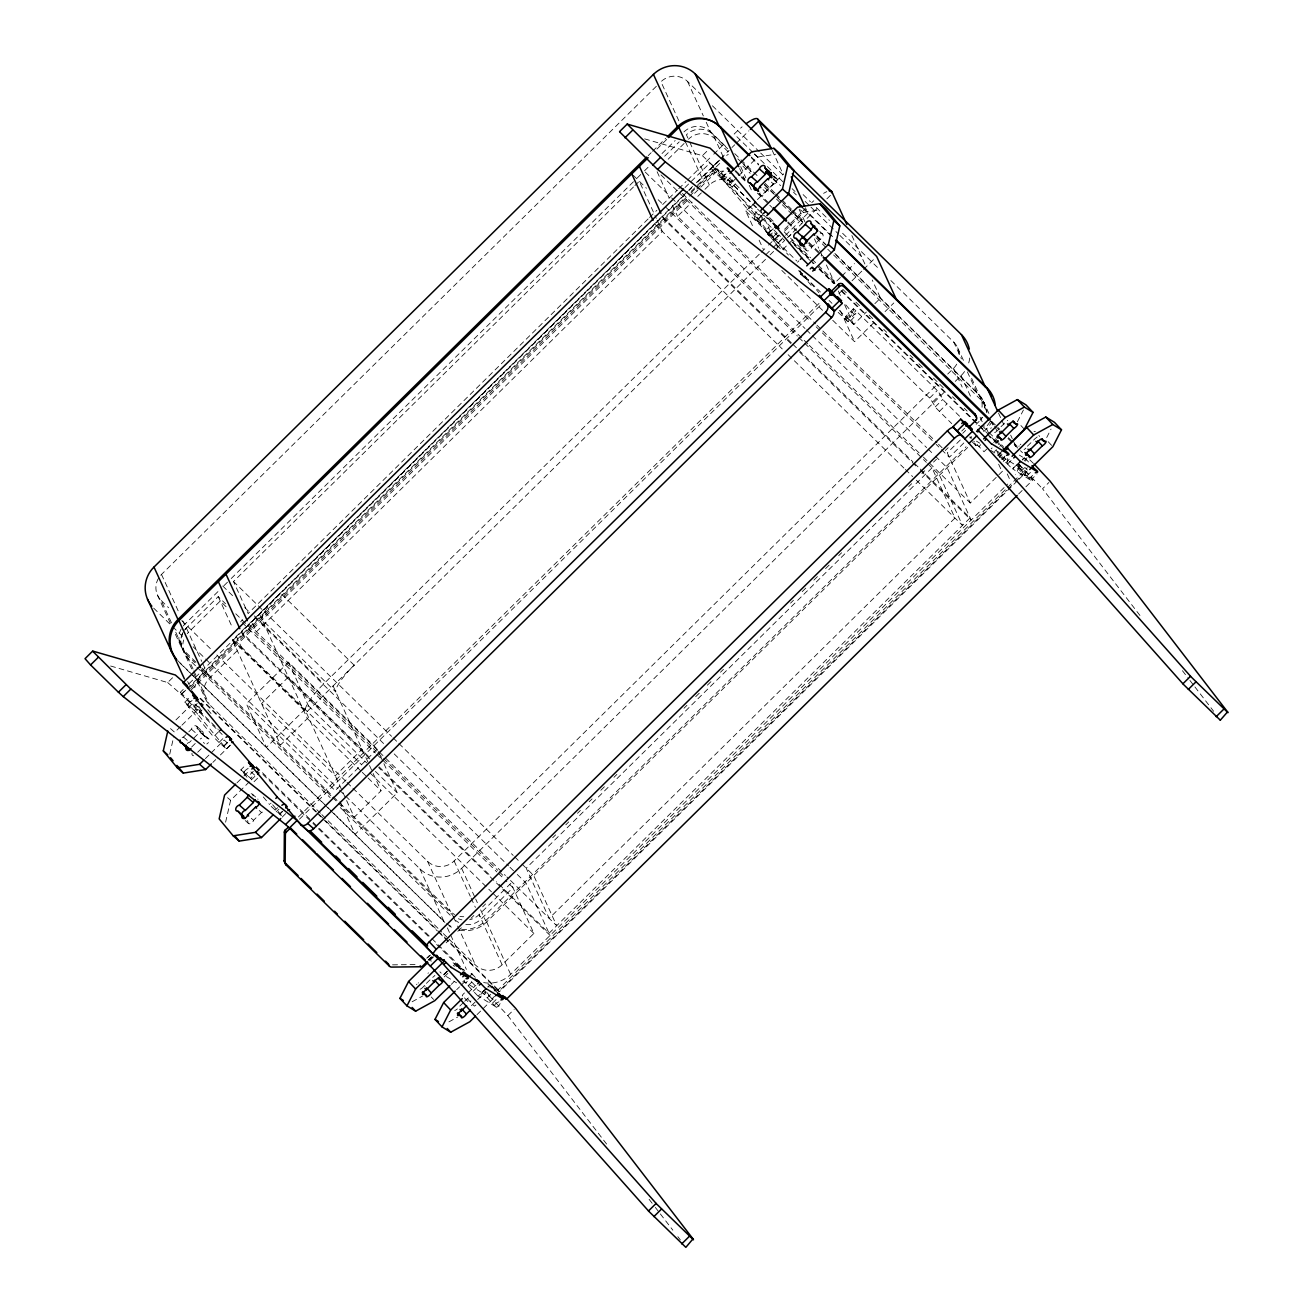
<?xml version="1.0" encoding="UTF-8"?>
<svg xmlns="http://www.w3.org/2000/svg" width="1313" height="1313" viewBox="0 0 1313 1313"><rect width="100%" height="100%" fill="white"/><g stroke="black" fill="none" stroke-linecap="round" stroke-linejoin="round"><path stroke-width="0.75" stroke-dasharray="5 3.75" d="M845.736 316.318C846.36 334.142 866.449 298.56 848.149 321.57M848.132 321.734L838.154 312.363M845.785 304.829C865.037 328.069 846.754 301.826 855.879 310.804L938.073 391.307L944.014 400.81L960.771 417.436M995.402 440.347L997.831 442.268L996.879 443.22M169.738 754.171L173.825 736.281M225.606 822.184L230.596 800.323L249.93 781.251M1017.378 421.801L1023.434 409.984M1046.707 437.541L1051.024 429.105M468.052 977.791L471.876 974.033L473.057 974.903M1002.443 450.605L998.635 454.544L1012.274 468.954L1018.412 463.407M498.956 1001.852C490.635 1004.79 496.659 1011.076 500.105 1003.592M1020.283 461.339L1012.635 468.872L1030.689 480.164L1019.052 467.756A3.512 1.067 -43.2 0 1 1017.526 467.477A3.512 1.067 -43.2 0 1 1019.807 464.49M986.67 449.177L984.011 451.738L973.704 441.119M496.281 1007.366L482.626 992.792L478.309 996.419L464.228 981.632L482.265 992.858L486.073 989.099M171.494 622.871L161.286 600.566A18.891 18.398 -24.6 0 1 161.499 574.438L658.026 84.639M648.212 155.607L651.133 152.718M652.594 151.29L665.74 138.325M656.943 149.058L667.168 138.981M195.965 662.212L184.263 650.756A18.891 18.398 -24.6 0 1 184.477 624.611L218.073 591.49M223.916 585.713L229.742 579.952M231.203 578.524L635.738 179.471M637.182 178.043L643.025 172.266M644.486 170.838L650.329 165.077M662.015 153.539L675.161 140.573M193.027 668.99L186.134 654.153A18.907 18.415 -24.6 0 1 186.364 628.008L218.221 596.611L225.541 603.767M633.457 187.004L233.501 581.528L247.976 613.138M634.918 185.56L639.3 181.243L656.319 218.418M664.69 156.198L679.182 141.902M668.186 159.185L684.106 143.478M110.637 666.003L167.687 682.547L172.791 677.524M644.634 138.866L702.406 155.673L707.494 150.65M648.13 218.926L250.012 611.645A29.674 6.302 -45.6 0 0 248.124 613.532M649.574 217.482L656.877 210.293M662.704 204.533L677.295 190.155M678.739 188.711L686.043 181.522M687.503 180.078L712.286 155.623M713.747 154.195L725.416 142.674M685.025 187.546L709.824 163.075L715.815 168.343L727.336 182.228A3.512 2.363 -48.7 0 0 729.486 184.821A3.512 2.363 -48.7 0 0 733.015 181.342L737.348 177.058M687.552 191.337L232.516 640.202L306.257 712.417L768.581 256.347M689.013 189.893L694.856 184.132M696.3 182.704L719.327 159.989M720.722 158.61L729.142 150.306M731.948 147.532L734.771 144.742M736.183 143.363L748.902 130.824M185.724 690.195L181.342 694.511L180.341 692.279L183.246 689.407M189.072 683.663L687.405 192.092M688.849 190.648L691.77 187.775M697.597 182.031L722.363 157.593M167.687 682.547L181.178 694.347L185.002 690.589M187.185 688.751L685.501 197.18M691.163 191.386L720.837 162.32M190.582 686.584L689.555 194.258M691.015 192.814L698.319 185.609M699.78 184.181L715.815 168.343M190.516 688.488L688.094 197.639M689.555 196.211L695.398 190.451M696.858 189.006L717.275 168.852L756.025 207.569M191.156 689.883L688.734 199.051M694.577 193.29L717.916 170.263M218.27 732.08L213.494 736.79L184.821 702.324L188.53 698.303M752.677 204.943L747.918 209.653L719.245 175.187L722.938 171.15M320.405 813.207L209.194 704.31A18.907 18.415 -24.6 0 1 209.407 678.148L241.198 646.784L236.094 635.64M807.807 343.908L677.541 216.35L692 202.104M697.777 196.392L703.555 190.697M704.999 189.269L709.332 185.002A18.907 18.415 -24.6 0 1 735.953 184.69L741.796 190.418M187.07 704.868L192.158 699.845M721.477 177.731L725.301 173.956M184.723 702.045L187.775 704.704L192.075 700.453M726.007 173.792L722.183 177.55L719.147 174.892M175.958 719.918L193.306 702.8M187.775 704.704L192.141 708.528L197.245 703.505M730.389 177.616L726.565 181.391L732.129 186.971M192.289 708.577L194.505 710.53L198.805 706.296M728.928 183.377L733.704 178.666M180.505 726.598L174.727 732.309L168.721 727.041M181.949 725.17L199.297 708.052A3.512 2.363 -48.7 0 0 200.2 707.773M738.792 175.63L757.585 157.084L775.819 154.212M230.267 745.128L226.394 748.919L197.672 714.174L201.972 709.939M735.428 183.738L732.096 187.037L760.867 221.749L747.868 209.703M182.162 737.578A3.512 2.363 -48.7 0 1 183.492 737.069L187.464 733.146M188.793 731.833L191.435 729.224A3.512 2.363 -48.7 0 1 194.964 725.744A3.512 2.363 -48.7 0 1 197.114 728.338L201.02 733.064A3.512 2.363 -48.7 0 1 203.22 735.329A3.512 2.363 -48.7 0 1 200.233 738.973M187.283 743.535A3.512 2.363 -48.7 0 1 189.499 742.337L197.442 734.492A3.512 2.363 -48.7 0 1 200.971 731.013A3.512 2.363 -48.7 0 1 203.105 733.59L207.027 738.316A3.512 2.363 -48.7 0 1 209.259 740.302A3.512 2.363 -48.7 0 1 206.83 743.962M191.698 746.966L195.67 743.043M288.483 662.195L308.473 705.869L266.375 747.409L246.368 703.735L288.483 662.195L377.258 749.132L379.752 754.581M752.464 225.623L745.8 211.065L751.61 205.337M757.42 199.609L783.549 173.825M197.689 752.234L201.66 748.312M759.997 192.847A3.512 2.363 -48.7 0 0 762.131 195.44A3.512 2.363 -48.7 0 0 765.66 191.961L773.603 184.115A3.512 2.363 -48.7 0 0 777.132 180.636A3.512 2.363 -48.7 0 0 774.998 178.043L772.389 174.892M222.833 738.661L219.008 742.436L226.394 748.919M753.35 215.283L758.52 210.261M205.386 758.602L209.719 754.319M211.163 752.891L224.178 740.056L230.185 745.324L217.17 758.159M223.391 746.26L228.167 741.55M757.798 219.123L762.098 214.889M224.129 746.129L227.92 742.321M758.553 218.976L762.328 215.184M212.837 762.443L215.726 759.587M760.867 221.749L764.691 217.991M780.316 248.797L765.43 230.924L769.188 227.018M767.728 233.599L772.832 228.577M773.209 228.708L768.433 233.419L765.495 230.793M776.623 233.484L772.815 237.259L788.407 255.067M333.092 685.944L381.065 790.754L354.247 817.211L305.486 710.727A29.674 6.302 -45.6 0 1 323.753 683.843L759.784 253.721M761.228 252.293L767.071 246.532M768.532 245.104L778.74 235.027M784.567 229.266L804.984 209.128M775.179 239.245L779.479 235.011M784.698 231.022L803.49 212.476L819.706 209.916M246.959 777.214L240.837 769.894L244.645 766.07M765.791 254.738L771.601 249.01M773.062 247.566L807.905 213.198L805.411 207.733M778.33 242.905L783.106 238.195M243.184 772.651L248.272 767.629M240.952 769.845L243.89 772.471L248.173 768.236M770.042 254.903L784.632 240.509L778.855 234.846M787.439 237.735L791.657 233.583M793.052 232.204L802.883 222.504M807.101 218.352L818.393 207.208M826.878 198.854L831.113 194.669M237.013 782.794L242.544 777.345M243.923 775.983L249.437 770.534M243.89 772.471L248.255 776.311L253.343 771.289M259.35 613.729L307.34 718.539L280.506 745.013L231.761 638.528L305.486 710.727M782.761 249.552L792.642 239.803M248.338 776.311L250.619 778.297L254.443 774.539M251.308 779.889L255.444 775.802A3.512 2.363 -48.7 0 0 256.035 775.655M257.611 778.182L253.786 781.957L250.619 778.297M805.526 247.976L805.903 248.305A3.512 2.363 -48.7 0 0 808.053 250.898A3.512 2.363 -48.7 0 0 811.582 247.402L819.525 239.573A3.512 2.363 -48.7 0 0 823.054 236.094A3.512 2.363 -48.7 0 0 820.904 233.501L817.901 230.858M797.5 262.206L798.928 260.795M247.123 820.527L247.878 821.183A3.512 2.363 -48.7 0 0 250.012 823.776A3.512 2.363 -48.7 0 0 253.54 820.297L261.5 812.452A3.512 2.363 -48.7 0 0 264.126 810.778M282.755 811.352L280.211 813.863L282.508 816.686L270.232 805.526L269.559 804.623L271.036 803.146M275.123 810.203L277.667 807.692M276.173 811.877L278.947 809.153M279.505 814.044L282.361 811.221M282.18 817.146L286.382 812.895M840.353 277.519L834.691 283.099L817.343 266.112M841.764 276.14L854.468 263.601M298.412 816.981L820.888 301.613M299.43 819.197L821.905 303.828M377.258 749.132L335.143 790.656L246.368 703.735M838.925 293.702L843.291 289.402M852.006 280.801L862.165 270.773M863.609 269.346L875.229 257.89M853.466 308.736L845.769 316.384L930.162 398.578L936.366 408.343L951.744 423.607M845.047 319.125L852.679 311.591M848.247 318.337L855.879 310.804M839.22 310.393L853.68 324.557L866.383 312.018M874.852 303.664L880.498 298.084L872.259 280.063M383.921 763.674L397.248 792.789L355.134 834.329L338.475 797.943M832.737 320.29L854.566 341.659L874.901 321.619M885.06 311.591L893.776 302.991M352.918 788.227L427.513 861.279A18.891 18.398 -24.6 0 0 454.117 860.967L937.498 384.135M947.707 374.057L953.55 368.297A18.891 18.398 -24.6 0 0 956.734 364.161M929.637 398.052L937.269 390.503M932.887 401.696L940.535 394.163M339.427 790.032L419.881 868.812A29.657 28.886 -24.6 0 0 461.634 868.336L946.476 390.059M955.224 381.41L961.067 375.649A29.657 28.886 -24.6 0 0 964.563 371.53M935.266 406.882L942.898 399.349M939.337 411.445L946.968 403.912M426.676 958.162L429.548 955.322M427.611 957.883L430.533 955.011M961.723 431.074L964.645 428.202M428.219 960L431.567 956.717M428.629 960.098L431.55 957.226M446.141 942.832L450.523 938.516M457.81 931.311L462.192 926.994M470.957 918.361L473.878 915.489M482.626 906.856L485.547 903.968M552.675 837.76L555.596 834.887M565.805 824.81L568.726 821.922M577.474 813.289L580.395 810.416M589.16 801.783L592.081 798.895M600.829 790.262L605.211 785.945M613.959 777.312L616.88 774.424M684.007 708.216L686.929 705.344M695.677 696.711L700.059 692.378M707.362 685.189L711.728 680.873M720.492 672.24L723.414 669.351M790.541 603.143L793.462 600.271M802.21 591.621L806.592 587.305M813.879 580.116L818.262 575.8M825.565 568.595L829.947 564.278M838.695 555.645L841.617 552.773M908.744 486.549L911.665 483.676M921.874 473.599L924.795 470.727M933.543 462.094L936.464 459.205M945.229 450.572L948.15 447.7M962.741 433.306L965.646 430.418M429.4 960.279L433.224 956.504M430.68 959.705L433.438 956.98M431.501 961.083L429.942 960.591M960.328 439.97L947.28 452.804L970.258 502.994L1002.049 471.63A18.907 18.415 -24.6 0 0 1003.198 470.382M976.183 424.296L979.137 421.407M465.82 924.582A18.907 18.415 -24.6 0 0 481.116 919.084L512.956 887.67L505.636 880.514M963.808 442.99L949.332 457.269L936.153 444.368M461.618 929.358A29.657 28.886 -24.6 0 0 485.613 920.741L966.073 446.781M459.648 930.162A29.674 28.902 -24.6 0 0 486.663 921.956L969.06 446.092M983.667 431.682L986.588 428.809A29.674 28.902 -24.6 0 0 991.578 422.31M420.062 989.263A3.512 1.067 -43.2 0 0 424.28 985.472L432.223 977.643A3.512 1.067 -43.2 0 0 434.915 975.362M447.241 971.013L443.433 974.771L456.547 982.797M978.891 446.683L980.729 444.68M447.388 971.407L443.564 975.182L441.447 973.393M453.166 965.925L455.069 964.037L450.146 961.034M994.663 432.584A3.512 1.067 -43.2 0 0 998.865 428.809L1006.825 420.964A3.512 1.067 -43.2 0 0 1007.744 420.357M444.286 976.872L448.439 972.785M456.35 966.631L457.318 965.679L459.731 969.306M993.678 442.514L995.582 440.626L989.034 436.622M995.697 443.187L998.586 440.331M991.151 448.865L992.103 447.93M451.311 984.356L454.068 981.632M994.515 451.557L996.436 449.67M999.767 446.371L1000.736 445.435L998.701 443.138M462.701 981.976L464.605 980.089M456.661 989.707L459.55 986.851M461.011 985.423L465.344 981.139M465.852 982.83L467.28 981.418M998.75 454.429L1000.145 455.562L1001.195 454.708M999.472 457.17L1002.032 454.659M468.002 985.817L471.827 982.042M1002.393 458.631L1004.937 456.12M1002.262 459.501L1004.642 457.154M1003.247 461.421L1005.791 458.91M468.019 992.907L475.257 985.768A3.512 1.067 -43.2 0 0 475.897 985.357M1007.498 464.08L1012.274 459.369M473.123 991.266L477.423 987.031M463.374 1002.574L459.402 1006.497A3.512 1.067 -43.2 0 1 457.121 1009.106A3.512 1.067 -43.2 0 1 454.692 1010.354M464.704 1001.261L467.346 998.651A3.512 1.067 -43.2 0 0 469.381 997.076M1027.373 446.223L1035.317 438.378A3.512 1.067 -43.2 0 0 1037.237 436.917M449.161 939.304L475.503 965.088A18.907 18.415 -24.6 0 0 502.124 964.776L533.899 933.428L510.938 883.239L479.081 914.652A18.907 18.415 -24.6 0 1 469.644 919.74M485.892 988.525L478.26 996.058L494.656 1006.086M484.037 990.576L482.314 992.579M487.845 986.818L489.962 985.029L497.594 992.858M1022.236 459.632L1024.14 457.745M487.993 987.212L489.897 985.324L484.973 982.321M1020.464 461.913L1016.639 465.672L1000.227 455.66M1022.367 460.026L1024.271 458.139M471.465 1005.692L485.925 991.446M1024.156 460.617L1027.045 457.761M484.497 994.499L485.925 993.088M491.177 987.901L492.145 986.966M1016.836 465.491L1018.888 467.313L1020.792 465.442M1025.092 461.191L1026.52 459.78L1029.326 462.833M483.644 982.567A29.674 28.902 -24.6 0 0 510.642 974.361L1007.645 484.087M487.402 997.667L490.734 994.368M494.082 991.069L495.034 990.117M1024.649 467.658L1021.777 470.481L1018.888 467.313M496.971 990.905L1006.053 488.912M1007.514 487.484L1027.357 467.707M444.68 938.139L498.891 991.233L1006.694 490.323M1008.154 488.879L1013.981 483.118M1015.441 481.69L1025.666 471.613L1025.01 470.202M494.607 996.272L492.063 998.783L507.836 1015.622L606.59 1144.033M1017.444 480.771L499.4 991.742L492.227 987.343A3.512 1.067 -43.2 0 0 491.833 986.161A3.512 1.067 -43.2 0 0 489.093 987.885M1018.904 479.327L1026.914 471.367M477.029 1014.604L494.394 997.503M492.506 1003.116L497.611 998.093M1026.897 475.93L1031.985 470.907M1029.064 478.933L1033.807 474.19M1030.672 480.181L1037.024 473.911M1018.625 494L1024.452 488.255M1025.913 486.811L1033.216 479.606L1026.192 472.138L1019.052 467.756M507.836 1015.622L514.187 1009.336M1139.963 615.469L1042.538 488.764L1048.906 482.478M412.101 1001.786L422.507 996.075M448.915 1021.875L457.581 1017.115M392.538 964.842L417.698 964.546M218.926 742.419L213.461 736.856M969.979 436.868L971.554 438.148M1019.364 455.135L1022.63 457.137M976.462 441.152L979.744 443.154M990.609 450.326L997.256 454.413M1033.216 479.606L1026.077 475.24A3.512 1.067 -43.2 0 1 1024.714 474.485A3.512 1.067 -43.2 0 1 1028.145 471.022M454.528 966.352A3.512 1.067 -43.2 0 1 457.105 964.842A3.512 1.067 -43.2 0 1 457.433 966.04L463.932 970.012M208.094 738.398L204.024 735.69L208.833 738.891L202.826 733.622M1024.468 457.958L1026.52 459.78M799.059 270.757L804.262 275.205M702.406 155.673L756.977 207.733M754.581 154.458L757.585 157.084M773.8 175.991L776.804 178.617M771.995 175.417L774.998 178.043M771.355 182.146L773.603 184.115M800.487 209.85L803.49 212.476M819.706 231.433L822.709 234.075M763.034 189.646L765.66 191.961M817.277 237.587L819.525 239.573M808.956 245.104L811.582 247.402M733.015 181.342L727.008 176.073A3.512 2.363 -48.7 0 1 723.479 179.553A3.512 2.363 -48.7 0 1 721.346 176.976L709.824 163.075M803.244 247.681L806.248 250.323M721.346 176.976L727.336 182.228M721.674 178.978L727.681 184.247M756.501 219.402L762.508 224.671L773.242 237.637A3.512 2.363 -48.7 0 0 775.392 240.213A3.512 2.363 -48.7 0 0 778.921 236.734L772.914 231.465A3.512 2.363 -48.7 0 1 769.385 234.945A3.512 2.363 -48.7 0 1 767.252 232.368L756.501 219.402A3.512 2.363 -48.7 0 1 754.368 216.809A3.512 2.363 -48.7 0 1 757.896 213.33L763.887 218.598A3.512 2.363 -48.7 0 0 760.358 222.078A3.512 2.363 -48.7 0 0 762.508 224.671M754.696 218.828L760.703 224.096M767.252 232.368L773.242 237.637M767.596 234.387L773.587 239.639M800.963 270.675A3.512 2.363 -48.7 0 0 802.424 274.794L808.414 280.063L818.885 292.701M800.618 274.22L806.609 279.488M194.8 704.113L199.297 708.052M255.625 767.678L258.628 770.304M250.947 771.847L255.444 775.802M196.769 726.319L202.776 731.587M197.114 728.338L203.105 733.59M201.02 733.064L207.027 738.316M191.435 729.224L197.442 734.492M203.384 742.419L204.516 743.404M252.621 794.381L255.625 797.007M183.492 737.069L189.499 742.337M259.235 810.482L261.5 812.452M227.592 797.697L230.596 800.323M251.292 818.327L253.54 820.297M245.219 820.576L248.206 823.202M805.772 276.666L804.705 275.648M457.318 965.679L454.872 963.758M678.821 120.78L660.948 81.751A18.891 18.398 -24.6 0 1 687.536 81.439L700.715 94.339M712.417 105.795L759.226 151.635M760.687 153.063L782.63 174.547M803.113 194.603L810.416 201.775M816.276 207.503L829.439 220.387M842.601 233.287L877.708 267.655M890.87 280.555L953.78 342.151L961.428 358.876M792.133 188.678L795.022 191.501M805.132 201.414L809.481 205.665M810.925 207.077L838.4 233.977M839.844 235.388L861.525 256.626M752.956 152.456L734.164 134.041A29.674 6.302 -45.6 0 1 742.108 126.836M754.401 153.867L765.971 165.192M767.416 166.62L771.749 170.854M773.193 172.282L784.764 183.607M793.446 192.092L796.335 194.931M751.348 157.051L758.651 164.223M773.291 178.552L780.611 185.707M804.016 208.636L833.279 237.292M751.364 157.823L758.668 164.978M773.291 179.307L779.151 185.035M802.555 207.963L833.279 238.047M734.755 153.654L758.865 177.255M765.118 183.377L775.244 193.29M775.868 193.914L791.476 209.194M792.592 210.277L804.229 221.684M706.213 122.224L710.514 131.628L726.614 147.384M741.238 161.712L751.479 171.74M764.642 184.624L773.423 193.224M774.883 194.652L779.266 198.952M780.743 200.38L802.67 221.864M816.883 235.782L826.074 244.792M834.855 253.393L976.757 392.341A18.891 18.398 -24.6 0 1 982.026 407.243M712.975 134.5L727.665 148.779M737.84 158.857L742.288 163.107M743.7 164.601L751.069 171.708M764.182 184.657L775.95 196.064M777.362 197.557L793.512 213.264M794.907 214.741L802.292 221.864M816.867 236.242L825.713 244.792M835.889 254.87L979.367 395.262A18.907 18.415 -24.6 0 1 984.652 410.181M728.223 151.783L715.06 138.883A18.907 18.415 -24.6 0 0 688.455 139.194M742.863 166.111L750.183 173.283M764.806 187.611L770.665 193.339M776.525 199.067L780.907 203.367M782.367 204.795L801.406 223.44M816.029 237.768L826.271 247.796M827.732 249.224L832.13 253.524M833.591 254.952L984.29 403.157L983.568 402.27M735.493 170.46L745.718 180.455M758.848 193.323L769.057 203.318M788.03 221.897L796.794 230.464M808.989 242.413L823.612 256.741M991.889 421.522L999.62 429.088M1008.368 437.672L1012.75 441.956M1014.21 443.384L1017.132 446.239M735.05 171.248L745.571 181.539M757.289 193.027L771.946 207.372M787.587 222.685L795.399 230.333M808.578 243.233L821.757 256.15M990.265 421.161L999.177 429.876M1007.924 438.46L1022.515 452.739M1029.819 459.895L1034.201 464.178M769.599 217.646L773.997 221.946M784.238 231.974L795.941 243.43M797.401 244.874L810.581 257.758M812.041 259.203L835.445 282.131M842.765 289.287L848.625 295.015M855.928 302.187L861.788 307.915M869.108 315.087L873.49 319.371M883.731 329.415L886.669 332.271M910.073 355.199L912.995 358.072M918.854 363.799L924.713 369.527M933.494 378.128L943.735 388.156M952.516 396.756L955.437 399.612M964.218 408.212L967.139 411.084M981.779 425.412L987.622 431.14M989.083 432.584L1002.262 445.468A18.907 18.415 -24.6 0 1 1003.395 446.683M768.187 217.974L772.52 222.209M792.773 242.035L808.677 257.611M767.104 217.646L771.634 222.078M792.018 242.035L814.126 263.683M819.854 269.313L834.641 283.772M841.846 290.829L998.75 444.483M1019.151 464.474L1042.538 488.764M757.486 208.997L770.682 221.913M794.119 244.874L798.517 249.175M799.994 250.619L813.174 263.536M819.033 269.263L833.689 283.624M841.026 290.797L978.759 425.691M980.237 427.119L986.096 432.863M987.557 434.291L996.354 442.908M1018.33 464.425L1025.666 471.613M777.411 233.435L710.907 168.31A29.674 6.302 -45.6 0 1 718.851 161.089M745.8 211.065L796.745 260.942M798.731 270.741L820.428 291.978M829.094 300.48L831.982 303.319M781.809 270.412L822.545 310.311M682.383 193.405L815.57 323.835M817.014 325.247L821.429 329.563M822.874 330.991L937.055 442.793M938.5 444.204L944.375 449.965M660.997 174.908L810.285 321.094M816.144 326.839L934.692 442.924M645.274 172.085L670.188 196.49M671.649 197.918L805 328.496M806.477 329.94L810.876 334.241M812.337 335.685L926.633 447.602M928.094 449.046L933.97 454.79M935.43 456.218L947.149 467.707L971.144 520.096L919.855 469.873M809.268 345.335L921.956 455.693M923.416 457.121L970.258 502.994M633.243 175.318L646.439 188.235M658.158 199.707L664.017 205.452M665.478 206.896L797.368 336.046M798.829 337.474L803.228 341.774M804.688 343.218L926.322 462.324M927.782 463.752L939.517 475.24L962.495 525.413L914.127 478.063M791.345 342.808L662.392 216.53L241.329 631.898L370.282 758.175M792.822 344.252L797.204 348.552M798.681 349.98L912.978 461.913M914.439 463.358L918.837 467.658M920.298 469.086L970.126 517.88L549.064 933.248L496.314 881.581M790.902 343.596L663.41 218.746L661.752 215.135M799.699 352.212L918.394 468.446M654.76 224.063L782.236 348.913M788.112 354.658L903.869 468.019M905.346 469.447L912.666 476.635M233.32 581.347L391.586 736.33M393.047 737.758L397.445 742.075M398.906 743.503L513.202 855.436M514.68 856.864L520.539 862.608M522 864.052L533.718 875.525L556.696 925.714L506.884 876.92M254.345 615.895L323.753 683.843M222.75 586.008L233.008 596.069M244.727 607.542L249.125 611.842M254.985 617.586L383.938 743.864M394.195 753.908L508.508 865.841M509.969 867.269L515.828 873.014M517.289 874.458L526.086 883.058L550.081 935.463L378.62 767.563M248.961 624.364L377.914 750.642M379.391 752.07L505.407 875.492M235.766 613.778L376.289 751.381M377.734 752.809L382.149 757.125M383.593 758.537L497.758 870.338M499.219 871.766L503.618 876.066M226.099 606.754L220.239 601.026L188.383 632.439A18.907 18.415 -24.6 0 0 187.234 633.67M242.183 622.526L375.387 752.956M376.847 754.384L381.23 758.684M382.707 760.112L496.856 871.914M498.333 873.342L504.176 879.07M379.08 766.792L490.438 875.853M369.839 758.963L242.347 634.113L240.689 630.503M308.473 705.869L366.688 762.869M375.42 771.42L397.248 792.789M241.198 646.784L361.206 764.314M369.987 772.914L491.472 891.855M492.933 893.3L533.899 933.428M307.34 718.539L360.829 770.928M362.273 772.339L366.622 776.59M368.067 778.002L381.065 790.754M161.286 600.566L168.606 607.738M181.768 620.622L211.016 649.279M216.875 655.006L345.598 781.054M347.059 782.499L351.441 786.799M153.654 608.116L171.199 625.3M172.66 626.728L184.362 638.184M193.142 646.784L337.95 788.604M201.808 667.956L332.008 795.432M333.469 796.876L450.49 911.468A18.891 18.398 -24.6 0 0 454.643 914.505M186.134 654.153L194.997 662.72M202.235 669.925L331.073 795.973M332.484 797.451L336.932 801.701M338.327 803.195L452.525 914.915L454.511 919.395M195.489 665.757L188.169 658.584A18.907 18.415 -24.6 0 1 183.705 639.956M196.95 667.185L330.121 797.598M340.362 807.626L451.574 916.54M177.632 660.505L443.86 921.217A29.657 28.886 -24.6 0 0 452.969 927.224M180.045 663.098L323.441 803.507M324.902 804.951L329.3 809.251M330.761 810.679L444.894 922.448M321.866 814.634L441.857 932.132M443.318 933.576L447.7 937.859M200.495 698.253L499.695 991.249M199.953 698.5L315.727 811.861M317.188 813.289L437.344 930.966M438.821 932.394L443.22 936.711M180.341 692.279L218.27 729.437M256.216 766.595L311.657 820.888M313.118 822.315L464.49 970.553M486.762 992.365L492.162 998.865L484.76 991.643M181.178 694.347L222.209 734.509M255.625 767.252L261.599 773.094M262.912 774.391L317.057 827.387M318.386 828.7L429.417 937.416M436.605 944.474L462.98 970.291M194.505 710.53L197.705 714.108M441.184 973.146L439.888 971.817M1048.184 441.71L1052.862 446.699M1038.829 435.489L1039.699 436.425M1020.89 425.543L1024.403 429.269M1025.207 467.674L1027.39 470.005M1000.736 445.435L1003.28 448.16M1017.657 468.068L1024.682 475.552M997.634 451.18L999.817 453.527A3.512 1.067 -43.2 0 0 997.896 454.987M997.699 454.872L999.012 456.284M999.456 456.743L1000.325 457.679M1001.212 458.614L1002.082 459.55M974.509 443.055L975.822 444.467A3.512 1.067 -43.2 0 0 976.577 445.55A3.512 1.067 -43.2 0 0 979.843 443.006M972.244 441.857L975.756 445.599M492.293 986.211L495.805 989.953M492.227 987.343L495.74 991.085M471.827 973.688L475.339 977.43M457.498 964.907L461.011 968.649M457.433 966.04L460.945 969.782M471.301 981.566L475.257 985.768M467.346 998.651L474.354 1006.135A3.512 1.067 -43.2 0 0 475.93 1005.003M462.701 996.009L462.258 995.549A3.512 1.067 -43.2 0 1 464.474 992.973M464.457 997.88L469.266 1003.017A3.512 1.067 -43.2 0 1 470.99 1000.9M424.28 985.472L425.166 986.408M431.222 996.961L433.569 999.456M970.947 438.296L969.946 437.032M802.424 274.794L812.878 287.432M207.831 709.677L211.606 714.239M272.661 804.754L280.211 813.863M263.306 796.958L269.608 804.557M472.45 974.935L471.859 974.098M1182.439 670.697L1188.675 678.821M1189.923 680.446L1193.681 685.32M1194.928 686.945L1213.655 711.301M649.098 1199.294L654.104 1205.794M655.351 1207.418L659.093 1212.309M660.357 1213.934L672.847 1230.183M677.853 1236.682L680.347 1239.932M1010.665 435.112L1012.257 438.591M1013.062 440.347L1016.262 447.339M998.504 413.053L1000.982 418.47M1001.819 420.275L1004.297 425.691M983.191 400.974L988.935 413.513M994.68 426.069L997.141 431.435M957.686 347.83L963.43 360.369M971.636 378.308L981.385 399.694A18.907 18.415 -24.6 0 1 986.802 412.709M986.949 412.019L979.285 395.295A18.907 18.415 -24.6 0 1 984.569 410.214M991.2 421.309L992.891 425.035M967.386 371.891L976.757 392.341M986.588 428.809L990.724 437.836M996.518 450.49L998.996 455.906M1007.268 473.977L1010.567 481.198M961.067 375.649L970.996 397.33M980.105 417.206L984.241 426.249M998.635 464.195L1002.049 471.63M953.55 368.297L962.166 387.105M851.874 235.569L865.644 265.653M814.454 238.884L818.721 248.206M819.575 250.061L822.135 255.658M826.402 264.963L834.92 283.575M838.334 291.026L841.305 297.509M844.604 304.731L853.68 324.557M772.257 150.486L783.188 174.399M799.19 209.325L805.936 224.08M840.402 310.738L854.566 341.659M740.713 166.685L745.833 177.862M749.247 185.297L751.807 190.894M760.966 210.884L777.46 246.926M739.646 168.524L744.602 179.372A29.674 28.902 -24.6 0 0 738.087 174.596M723.184 156.805L713.025 134.451A18.907 18.415 -24.6 0 0 686.42 134.763L688.915 140.393M687.536 81.439L703.341 115.938M759.127 240.181L763.296 249.273M689.768 142.247L709.332 185.002M685.468 141.902L702.832 179.848A29.674 28.902 -24.6 0 1 723.791 171.117M657.124 171.74L669.039 197.771M672.437 205.205L677.541 216.35M657.157 220.272L662.277 231.433L256.478 631.717L251.374 620.573M486.663 921.956L510.642 974.361M461.634 868.336L474.863 897.239M475.7 899.044L477.341 902.671M480.656 909.893L485.613 920.741M502.124 964.776L479.147 914.603L481.116 919.084M454.117 860.967L470.284 896.287M471.137 898.141L475.388 907.431M498.251 989.838L498.891 991.233M380.589 756.403L383.084 761.868M453.379 916.769L456.776 924.204M457.63 926.059L475.503 965.088M427.513 861.279L450.49 911.468M447.372 927.864L449.85 933.28M450.687 935.086L466.394 969.421M419.881 868.812L443.86 921.217M218.204 596.578L232.696 628.205M186.364 628.008L201.759 661.424M202.612 663.278L209.407 678.148M161.499 574.438L179.372 613.466M182.77 620.901L184.477 624.611M201.25 669.4L202.908 673.011A29.674 28.902 -24.6 0 0 194.767 687.684M193.881 670.845L209.194 704.31M175.745 632.177L184.263 650.756M182.228 648.474L192.158 669.942M193.799 673.52L205.271 698.614M157.363 594.887L170.493 623.56M175.417 634.327L180.341 645.077M187.677 681.529L189.335 685.156M199.264 706.837L202.579 714.059A29.674 28.902 -24.6 0 1 196.425 705.13M1007.662 458.483A18.907 18.415 -24.6 0 1 1006.726 464.113M1018.724 466.542A29.674 28.902 -24.6 0 1 1015.573 474.715M1014.325 444.188A29.674 28.902 -24.6 0 1 1015.802 446.535M808.414 280.063A3.512 2.363 -48.7 0 1 806.28 277.47M193.602 755.746A3.512 2.363 -48.7 0 1 191.993 753.285M251.111 793.774A3.512 2.363 -48.7 0 1 253.032 795.924M257.643 799.075A3.512 2.363 -48.7 0 1 258.103 799.24M471.022 973.721A3.512 1.067 -43.2 0 1 471.761 974.804M1009.139 459.222A3.512 1.067 -43.2 0 1 1005.364 462.833M1001.179 453.067A3.512 1.067 -43.2 0 1 997.896 455.529M971.702 436.671A3.512 1.067 -43.2 0 1 969.897 437.918M416.5 984.635A3.512 1.067 -43.2 0 1 416.943 984.159M418.141 983.076A3.512 1.067 -43.2 0 1 418.535 982.78M427.989 973.327A3.512 1.067 -43.2 0 1 428.415 972.851M1018.872 446.354A3.512 1.067 -43.2 0 1 1019.2 445.878M1020.234 444.68A3.512 1.067 -43.2 0 1 1020.841 444.122M1025.88 448.127A3.512 1.067 -43.2 0 1 1024.091 449.555M1034.004 431.665A3.512 1.067 -43.2 0 1 1035.301 431.665M990.708 428.465A3.512 1.067 -43.2 0 1 991.299 427.726M461.93 919.822A18.907 18.415 -24.6 0 1 458.335 918.739M186.216 654.12A18.907 18.415 -24.6 0 1 186.43 627.959M451.409 927.224A29.674 28.902 -24.6 0 1 449.013 925.78M458.647 922.448A18.907 18.415 -24.6 0 1 455.742 920.511M463.752 916.72A18.891 18.398 -24.6 0 1 459.895 916.376M683.925 131.94A18.891 18.398 -24.6 0 1 710.514 131.628M953.78 342.151A18.891 18.398 -24.6 0 1 959.064 357.07M969.7 358.022A29.657 28.886 -24.6 0 1 968.42 363.849M990.051 421.555A29.657 28.886 -24.6 0 1 985.062 428.054M240.656 621.87A29.674 6.302 -45.6 0 1 242.462 619.72M811.779 202.579A29.674 6.302 -45.6 0 1 813.797 200.774M823.612 193.356A29.674 6.302 -45.6 0 1 826.796 191.649M726.614 155.41A29.674 6.302 -45.6 0 1 728.288 154.442M788.522 236.832A29.674 6.302 -45.6 0 1 790.541 235.027M288.351 677.098L261.533 703.555L335.275 775.77L362.093 749.296L288.351 677.098M932 467.871L526.201 868.172L549.179 918.345L954.978 518.061L932 467.871M354.149 665.182L280.408 592.967A29.674 6.302 -45.6 0 0 262.157 619.851L335.882 692.066A29.674 6.302 -45.6 0 1 354.149 665.182M980.302 420.176A18.907 18.415 -24.6 0 0 982.321 417.271A18.907 18.415 -24.6 0 1 980.22 420.209"/><path stroke-width="1.5" d="M427.168 961.543L422.802 965.859A3.069 2.987 -24.6 0 1 420.636 966.745L391.619 967.09A3.069 3.003 -24.6 0 1 389.469 966.237L286.021 864.939L285.003 862.707A3.069 3.003 -24.6 0 1 284.133 860.589L284.363 832.065A3.069 3.003 -24.6 0 1 285.282 829.931L288.581 827.206L432.617 968.321L649.082 1211.604L685.846 1247.35L692.985 1238.898L515.467 1008.089L504.963 996.862M286.021 864.939A3.069 3.003 -24.6 0 1 285.151 862.822L285.381 834.297A3.069 3.003 -24.6 0 1 286.3 832.147L290.665 827.83M451.295 967.599L443.367 959.721M486.04 988.935L476.931 979.646M991.725 444.237L979.153 431.386M1020.496 461.7L1006.25 446.847L1007.711 447.963M819.427 295.327L827.288 304.797L834.543 311L842.257 303.336L828.897 288.712L831.982 291.322L829.439 293.833M834.641 311L833.279 309.162M1220.319 720.181L1227.54 711.892L1050.17 481.231L1034.217 464.211M92.714 651.248L130.414 688.685L297.05 820.477L440.544 961.083L656.713 1204.07L693.494 1239.817L692.985 1238.898M619.588 131.776L657.173 169.065L820.133 297.493L833.164 309.95M842.24 303.484L827.781 289.96L664.821 161.515L627.187 124.078L710.038 148.139L733.852 170.066M211.393 763.871L205.599 769.566L183.328 773.094L177.321 767.826L163.288 750.888L167.818 731.013M760.785 210.474L782.466 189.088L787.898 165.241L773.866 148.303L751.578 151.832L729.897 173.218M766.776 215.742L788.457 194.34L793.905 170.509L779.873 153.572L773.866 148.303M806.691 265.882L828.372 244.481L833.821 220.633L819.772 203.696L797.5 207.224L775.819 228.61M812.698 271.135L834.379 249.749L839.811 225.902L825.779 208.964L819.772 203.696M449.916 985.718L434.734 1000.703L415.647 1011.174L406.948 1005.856L399.923 998.372L408.573 981.5L427.907 962.429M406.948 1005.856L415.597 988.984L434.931 969.913M475.585 1016.032L469.808 1021.744L450.72 1032.215L442.021 1026.897L434.997 1019.413L443.646 1002.541L455.217 991.118M442.021 1026.897L450.671 1010.009L462.242 998.602M976.56 431.468L998.241 410.066L1017.329 399.595L1026.027 404.913L1033.052 412.397L1024.403 429.269L1002.705 450.671M1005.019 448.898L1026.7 427.496L1045.788 417.025L1054.487 422.343L1061.495 429.827L1052.862 446.699L1029.72 469.529M151.865 606.196A29.657 28.886 -24.6 0 1 153.982 567.068L653.431 74.398A29.657 28.886 -24.6 0 1 695.184 73.905L771.256 148.402M619.605 131.579L627.253 124.046M187.316 685.501L175.335 674.997L92.698 651.051L85.033 658.666L90.564 664.936L98.196 657.403M624.955 137.783L632.603 130.233M175.86 658.601A29.657 28.886 -24.6 0 1 177.977 619.473L646.751 157.051M667.201 136.88L677.426 126.787A29.657 28.886 -24.6 0 1 719.179 126.311L748.426 154.967M176.795 659.75A29.674 28.902 -24.6 0 1 178.913 620.606L648.179 157.708M668.629 137.537L678.854 127.459A29.674 28.902 -24.6 0 1 720.607 126.967L749.871 155.623M90.564 664.936L118.4 692.214L126.048 684.68M652.807 165.044L660.439 157.511M118.4 692.214L123.225 696.579L130.873 689.046M657.632 169.426L665.264 161.893M198.329 699.714L183.114 682.76L683.564 188.99M750.314 129.429L758.783 121.075L832.524 193.274M193.979 698.565C196.868 695.693 189.384 692.903 194.701 697.334L221.963 730.455L231.679 739.383M728.403 171.429C731.292 168.573 723.906 165.832 729.125 170.198L756.6 203.564L768.499 214.249L768.007 213.445M200.708 704.408L201.677 703.456M751.463 176.795L759.406 168.95A3.512 2.363 -48.7 0 1 762.935 165.471A3.512 2.363 -48.7 0 1 765.085 168.048L768.991 172.774A3.512 2.363 -48.7 0 1 771.141 175.368A3.512 2.363 -48.7 0 1 767.613 178.847L759.669 186.692A3.512 2.363 -48.7 0 1 756.14 190.172A3.512 2.363 -48.7 0 1 753.99 187.578L750.068 182.852A3.512 2.363 -48.7 0 1 747.934 180.275A3.512 2.363 -48.7 0 1 751.463 176.795L757.47 182.047L765.413 174.219A3.512 2.363 -48.7 0 1 768.647 170.788M219.698 730.668L221.142 729.404M754.122 203.515L755.549 202.104M177.321 767.826L199.609 764.297L203.942 760.03M229.594 740.138L231.022 738.727M763.542 213.477L765.446 211.59M774.637 227.297L776.081 225.885L778.986 228.446M250.094 766.349L251.522 764.937L254.443 767.498M235.634 784.156L224.589 795.071L219.156 818.902L233.189 835.839L239.196 841.108L261.468 837.579L280.801 818.508M797.368 232.237L805.329 224.408A3.512 2.363 -48.7 0 1 808.857 220.912A3.512 2.363 -48.7 0 1 810.991 223.505L814.913 228.232A3.512 2.363 -48.7 0 1 817.047 230.825A3.512 2.363 -48.7 0 1 813.518 234.305L805.575 242.15A3.512 2.363 -48.7 0 1 802.046 245.629A3.512 2.363 -48.7 0 1 799.896 243.036L795.99 238.309A3.512 2.363 -48.7 0 1 793.84 235.716A3.512 2.363 -48.7 0 1 797.368 232.237L803.375 237.505L811.319 229.66A3.512 2.363 -48.7 0 1 814.848 226.181M256.823 772.175L257.791 771.24M258.612 801.619A3.512 2.363 -48.7 0 1 258.579 804.836A3.512 2.363 -48.7 0 1 255.493 807.2L247.55 815.028A3.512 2.363 -48.7 0 1 244.021 818.508A3.512 2.363 -48.7 0 1 241.871 815.931L237.965 811.204A3.512 2.363 -48.7 0 1 235.815 808.611A3.512 2.363 -48.7 0 1 239.343 805.132L247.287 797.286A3.512 2.363 -48.7 0 1 248.846 794.792M800.356 259.383L801.8 257.972L773.078 223.226L776.081 225.885M237.965 811.204L243.955 816.456A3.512 2.363 -48.7 0 1 241.822 813.879A3.512 2.363 -48.7 0 1 245.35 810.4L253.294 802.555A3.512 2.363 -48.7 0 1 255.362 799.666M810.252 268.87L811.697 267.458L814.733 270.101M275.812 798.435L277.24 797.024L248.469 762.361L251.522 764.937M233.189 835.839L255.477 832.327L273.416 814.602M285.709 807.922L286.661 806.97M123.225 696.579L285.561 824.515L293.193 816.981M819.969 297.362L827.6 289.828M826.977 290.747L828.88 288.86M829.635 292.98L838.4 284.33A3.069 3.003 -24.6 0 1 842.733 284.281L974.886 413.874L975.904 416.09A3.069 3.003 -24.6 0 1 975.871 420.341L968.567 427.546M289.402 828.011L297.05 820.477M823.809 300.841L831.441 293.308M830.653 295.195L839.417 286.562A3.069 3.003 -24.6 0 1 843.75 286.513L975.904 416.09M831.72 295.261L833.148 293.849M281.868 805.312A3.512 2.363 -48.7 0 1 284.987 804.409A3.512 2.363 -48.7 0 1 285.988 806.904L300.628 824.564A6.155 4.136 -48.7 0 0 307.652 823.448L825.565 312.313A6.155 4.136 -48.7 0 0 827.288 304.797M831.638 308.506L839.27 300.972M300.628 824.564L306.635 829.816A6.155 4.136 -48.7 0 0 313.643 828.716L831.572 317.582A6.155 4.136 -48.7 0 0 833.279 310.065L828.043 303.746M442.711 962.659A3.512 1.067 -43.2 0 0 444.221 960.197A3.512 1.067 -43.2 0 0 442.662 960.164L433.585 954.617L426.561 947.133A6.155 1.871 -43.2 0 1 429.285 941.815L947.379 430.845A6.155 1.871 -43.2 0 1 953.402 427.546L963.84 437.131M954.961 429.203L952.992 426.692L960.722 419.142L971.948 429.302L969.371 425.921M961.723 423.525L963.644 421.637M955.29 429.548L956.931 431.206L964.563 423.672L974.377 433.339L1191.121 676.901L1227.95 712.664L1227.54 711.892M965.761 426.069L967.189 424.657M433.585 954.617A6.155 1.871 -43.2 0 1 436.31 949.299L954.403 438.329A6.155 1.871 -43.2 0 1 960.41 435.03M970.98 430.122L971.932 429.17M430.352 966.04L438 958.49M956.931 431.206L964.76 438.87L972.391 431.337M977.758 432.026C979.941 431.222 976.035 428.071 978.858 430.303M434.669 970.52L442.3 962.987M1220.302 720.197L1183.473 684.434L969.06 443.367L976.708 435.834M444.5 963.857L445.928 962.445M983.568 438.952L1005.266 417.55L1024.353 407.079L1033.052 412.397M426.216 989.854L434.16 982.009A3.512 1.067 -43.2 0 1 437.689 978.53A3.512 1.067 -43.2 0 1 439.018 979.35L441.447 980.827A3.512 1.067 -43.2 0 1 442.776 981.648A3.512 1.067 -43.2 0 1 439.248 985.127L431.304 992.956A3.512 1.067 -43.2 0 1 427.775 996.436A3.512 1.067 -43.2 0 1 426.446 995.631L424.017 994.138A3.512 1.067 -43.2 0 1 422.688 993.334A3.512 1.067 -43.2 0 1 426.216 989.854L424.903 988.443M985.013 440.446L986.457 439.034M1000.801 433.175L1008.745 425.33A3.512 1.067 -43.2 0 1 1012.274 421.85A3.512 1.067 -43.2 0 1 1013.603 422.671L1016.032 424.148A3.512 1.067 -43.2 0 1 1017.362 424.969A3.512 1.067 -43.2 0 1 1013.833 428.448L1005.889 436.293A3.512 1.067 -43.2 0 1 1002.361 439.773A3.512 1.067 -43.2 0 1 1001.031 438.952L998.602 437.475A3.512 1.067 -43.2 0 1 997.273 436.655A3.512 1.067 -43.2 0 1 1000.801 433.175L999.488 431.78M462.783 976.806C465.311 972.244 472.188 979.449 466.033 978.677M1006.447 449.538L1007.875 448.127M1006.562 455.266C1012.651 454.593 1005.84 452.624 1003.28 448.16M1012.028 456.366L1033.725 434.98L1052.796 424.509L1061.495 429.827M1013.702 457.958L1015.146 456.547M479.327 985.144L480.755 983.732M470.382 1010.058L466.41 1013.981A3.512 1.067 -43.2 0 1 462.882 1017.46A3.512 1.067 -43.2 0 1 461.552 1016.639L459.123 1015.162A3.512 1.067 -43.2 0 1 457.794 1014.342A3.512 1.067 -43.2 0 1 461.323 1010.862L466.624 1005.643M1029.294 450.589L1037.237 442.744A3.512 1.067 -43.2 0 1 1040.766 439.264A3.512 1.067 -43.2 0 1 1042.095 440.085L1044.524 441.562A3.512 1.067 -43.2 0 1 1045.854 442.383A3.512 1.067 -43.2 0 1 1042.325 445.862L1034.381 453.707A3.512 1.067 -43.2 0 1 1030.853 457.187A3.512 1.067 -43.2 0 1 1029.523 456.366L1027.094 454.889A3.512 1.067 -43.2 0 1 1025.765 454.068A3.512 1.067 -43.2 0 1 1029.294 450.589L1027.981 449.177M500.86 999.964C506.785 999.062 500.187 997.404 497.594 992.858M1035.251 472.778C1041.373 472.188 1034.513 470.087 1031.969 465.672M497.939 993.432L506.424 999.226L1017.165 495.444M648.491 1210.963L656.139 1203.414M1182.898 683.794L1190.53 676.261M653.89 1216.593L661.539 1209.06M1188.298 689.423L1195.93 681.89M681.742 1243.871L689.391 1236.321M1216.15 716.701L1223.782 709.168M960.722 419.142L964.563 423.672M807.232 263.601L801.8 258.119M953.09 426.676L953.927 427.267M991.594 443.827L1008.023 453.888M1020.283 461.339L1036.712 471.4M451.065 967.238L467.526 977.332M485.892 988.525L502.305 998.553M463.128 972.112L477.456 981.484A3.512 1.067 -43.2 0 1 479.015 981.451A3.512 1.067 -43.2 0 1 477.735 983.749M434.997 1019.413L438.476 1021.53M399.923 998.372L403.403 1000.506M294.818 816.128L294.752 816.702M285.561 824.515L288.302 826.944M787.898 165.241L793.905 170.509M833.821 220.633L839.811 225.902M765.085 168.048L769.96 172.331M770.337 172.66L771.076 173.316A3.512 2.363 -48.7 0 0 771.158 172.709M768.991 172.774L771.995 175.417M759.406 168.95L765.413 174.219M782.466 189.088L788.457 194.34M767.613 178.847L768.729 179.832M810.991 223.505L814.749 226.804M814.913 228.232L817.901 230.858M828.372 244.481L834.379 249.749M805.329 224.408L811.319 229.66M759.669 186.692L760.785 187.677M813.518 234.305L814.651 235.29M750.068 182.852L758.684 191.271M753.99 187.578L758.11 191.206M805.575 242.15L806.707 243.135M795.99 238.309L804.606 246.729M799.896 243.036L803.654 246.335M825.565 312.313L831.572 317.582M183.114 682.76L189.121 688.028M225.984 737.364A3.512 2.363 -48.7 0 1 228.954 736.708A3.512 2.363 -48.7 0 1 229.857 739.153L254.197 767.432M307.652 823.448L313.643 828.716M287.137 806.51L277.207 797.089M256.872 801.127L259.876 803.753M247.287 797.286L253.294 802.555M255.493 807.2L256.609 808.184M180.16 739.908A3.512 2.363 -48.7 0 0 182.113 743.142L188.104 748.394A3.512 2.363 -48.7 0 1 186.167 745.177M182.113 743.142L189.023 750.494M199.609 764.297L205.599 769.566M239.343 805.132L245.35 810.4M247.55 815.028L248.666 816.013M241.871 815.931L244.874 818.557M163.288 750.888L167.785 754.844M255.477 832.327L261.468 837.579M435.85 955.224L437.836 956.75L436.901 955.306M746.145 123.685A29.674 6.302 -45.6 0 1 758.011 119.401L831.753 191.6L846.836 224.539M791.723 168.441L961.411 334.618A29.657 28.886 -24.6 0 1 969.306 349.094M792.281 173.808L876.674 256.462L896.681 300.119M765.971 171.379L771.831 177.124M787.915 192.88L802.555 207.208M836.217 240.164L986.916 387.745A29.674 28.902 -24.6 0 1 995.27 405.175M765.988 172.151L771.831 177.879M787.931 193.635L801.094 206.535M835.56 240.279L985.407 387.023A29.657 28.886 -24.6 0 1 991.545 395.935M734.049 169.032L722.363 157.593L723.381 159.809M773.439 207.602L786.569 220.469M802.62 236.192L807.528 240.985M824.515 257.627L990.429 420.094M772.996 208.39L786.126 221.257M802.177 236.98L807.118 241.805M823.235 257.594L988.968 419.881M837.497 296.722L841.649 300.775M964.907 421.489L967.665 424.181M310.41 831.145L321.701 842.224M335.849 856.06L340.083 860.212M348.569 868.517L357.038 876.821M362.7 882.352L376.831 896.205M388.139 907.267L395.213 914.193M412.167 930.802L427.71 946.017M308.637 830.702L425.954 945.573M291.109 828.552L296.754 834.083M302.417 839.631L315.136 852.088M316.548 853.466L333.502 870.076M341.987 878.381L350.473 886.685M367.427 903.295L388.632 924.057M394.277 929.588L406.997 942.045M421.145 955.88L425.379 960.033M285.003 862.707L298.117 875.558M301.038 878.413L311.23 888.392M317.057 894.104L324.344 901.243M334.536 911.222L337.457 914.078M344.745 921.201L363.685 939.763M368.05 944.031L376.798 952.598M385.53 961.149L388.451 964.005M964.76 438.87L969.06 443.367M812.402 267.278L814.749 270.084M1045.788 417.025L1052.796 424.509M1017.329 399.595L1024.353 407.079M1042.341 439.231L1044.524 441.562M1026.7 427.496L1033.725 434.98M1037.647 440.873L1042.325 445.862M1035.924 441.349L1037.237 442.744M1012.963 420.882L1016.032 424.148M998.241 410.066L1005.266 417.55M1009.155 423.459L1013.833 428.448M1007.432 423.935L1008.745 425.33M1029.999 449.03L1034.381 453.707M1026.011 452.624L1029.523 456.366M1024.895 452.542L1027.094 454.889M1001.064 431.14L1005.889 436.293M997.519 435.21L1001.031 438.952M997.289 436.064L998.602 437.475M947.379 430.845L954.403 438.329M502.912 995.484L506.424 999.226M475.109 978.989L477.456 981.484M429.285 941.815L436.31 949.299M440.315 957.669L442.662 960.164M438.378 977.561L439.248 978.497M439.691 978.956L441.447 980.827M434.57 980.138L439.248 985.127M461.585 1008.827L466.41 1013.981M432.847 980.614L434.16 982.009M460.01 1009.467L461.323 1010.862M458.04 1012.897L461.552 1016.639M457.367 1013.291L459.123 1015.162M443.646 1002.541L450.671 1010.009M426.479 987.819L431.304 992.956M422.934 991.889L426.446 995.631M422.261 992.267L424.017 994.138M408.573 981.5L415.597 988.984M447.208 1028.473L450.72 1032.215M412.134 1007.432L415.647 1011.174M191.682 691.13L196.835 697.334M170.559 757.699L173.119 760.769M176.943 765.397L183.328 773.094M235.355 836.479L239.196 841.108M986.916 387.745L997.683 411.248M961.411 334.618L985.407 387.023M975.493 419.52L975.871 420.341M842.733 284.281L843.75 286.513M791.247 176.812L804.574 205.928M838.4 284.33L839.417 286.562M758.011 119.401L771.404 148.648M720.607 126.967L738.809 166.718M695.184 73.905L719.179 126.311M678.854 127.459L685.468 141.902M653.431 74.398L677.426 126.787M639.415 166.341L660.931 213.33M631.783 173.89L653.053 220.354M420.193 965.777L420.636 966.745M225.984 574.175L247.271 620.639M218.352 581.708L239.852 628.697M388.632 964.431L389.469 966.237M285.282 829.931L286.3 832.147M284.363 832.065L285.381 834.297M178.913 620.606L200.429 667.595M153.982 567.068L177.977 619.473M284.133 860.589L285.151 862.822M172.43 652.742L184.427 678.936M147.499 599.188L171.494 651.593M287.875 810.564A3.512 2.363 -48.7 0 1 289.549 809.645M250.832 764.461A3.512 2.363 -48.7 0 1 252.999 765.807A3.512 2.363 -48.7 0 1 251.866 769.106M258.891 772.635A3.512 2.363 -48.7 0 1 257.873 774.375M231.974 742.616A3.512 2.363 -48.7 0 1 233.107 741.993M194.685 696.727A3.512 2.363 -48.7 0 1 196.819 697.958A3.512 2.363 -48.7 0 1 195.932 701.109M202.826 704.572A3.512 2.363 -48.7 0 1 201.939 706.378M191.009 748.492A3.512 2.363 -48.7 0 1 187.48 750.462A3.512 2.363 -48.7 0 1 186.019 747.868M756.075 188.12A3.512 2.363 -48.7 0 1 753.941 185.543A3.512 2.363 -48.7 0 1 757.47 182.047M801.997 243.578A3.512 2.363 -48.7 0 1 799.847 240.985A3.512 2.363 -48.7 0 1 803.375 237.505M460.535 974.853A3.512 1.067 -43.2 0 1 463.752 972.424A3.512 1.067 -43.2 0 1 464.457 973.524M495.658 995.812A3.512 1.067 -43.2 0 1 498.677 993.695A3.512 1.067 -43.2 0 1 499.252 994.827M829.242 190.812A29.674 6.302 -45.6 0 1 831.753 191.6M974.886 413.874A3.069 3.003 -24.6 0 1 975.608 416.91"/></g></svg>
